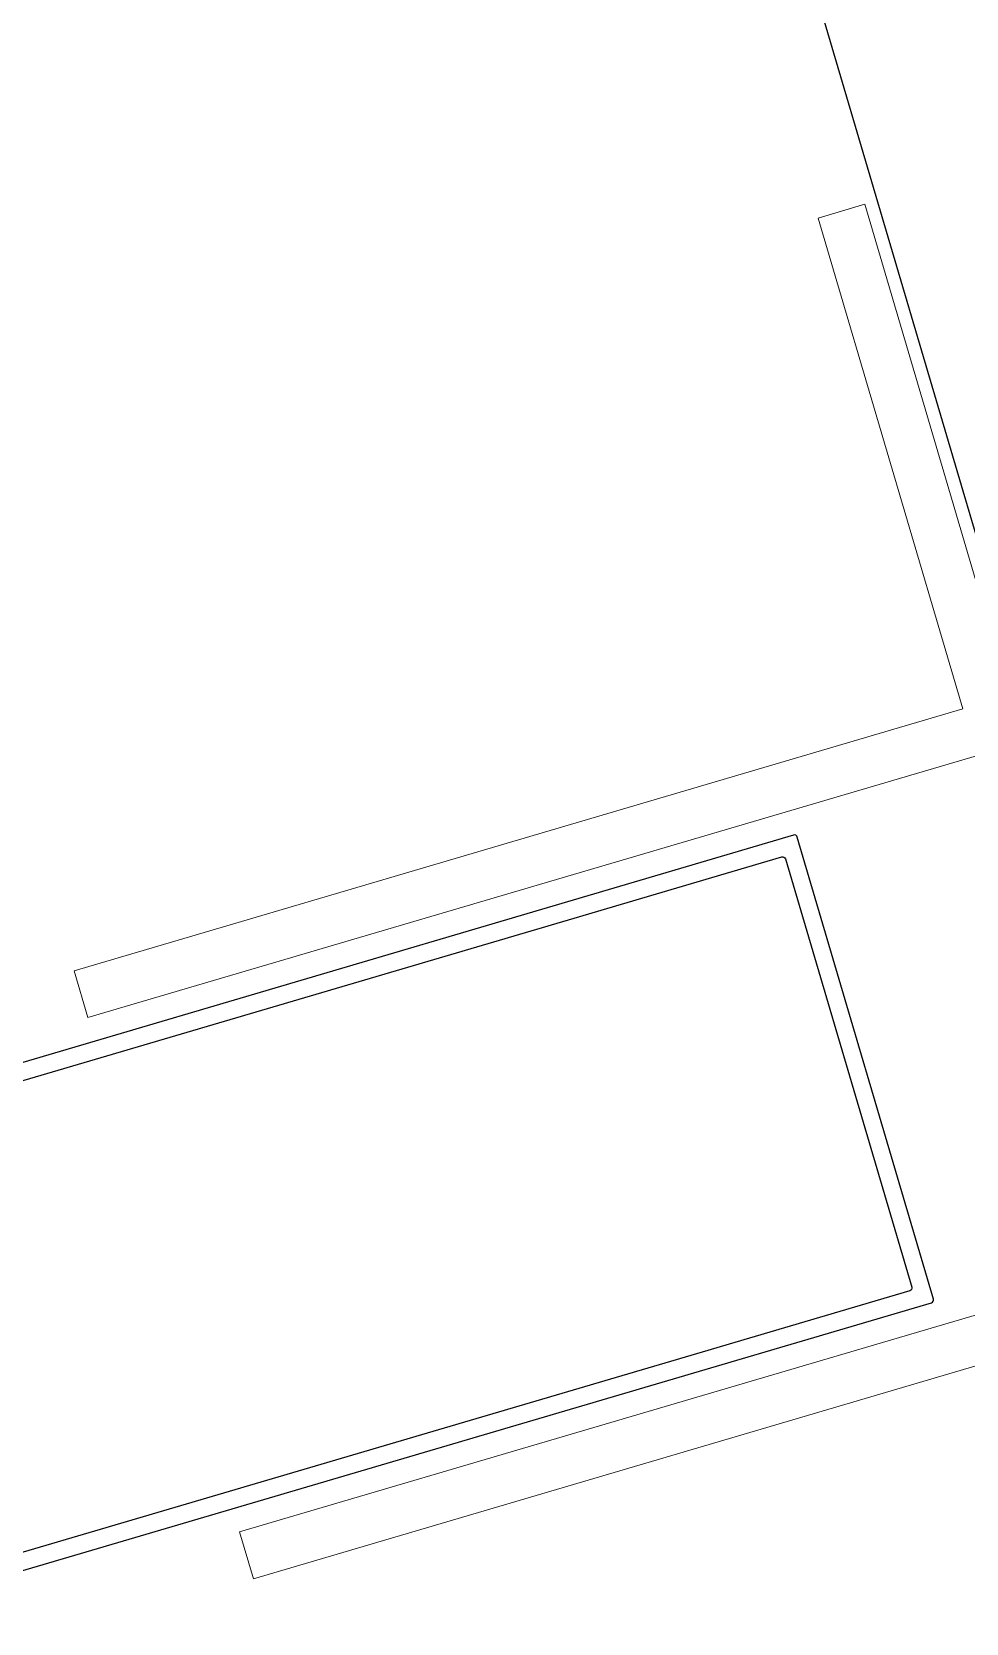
# Model space of a CAD drawing. Header units: millimetres. Extents: x 62878 to 70819, y -67946 to -61850.
# Drawn here: x 63512.92 to 63522.5, y -65008.75 to -64992.42 of the extents above; entities that cross this region are included whole.
import ezdxf

# ---------------------------------------------------------------- set-up
doc = ezdxf.new("R2010")
doc.units = ezdxf.units.MM
doc.layers.add('Dog_dos_yeni', color=63, linetype='Continuous', lineweight=5)
doc.layers.add('DOGRAMA', color=171, linetype='Continuous', lineweight=0)

msp = doc.modelspace()

# ---------------------------------------------------------------- linework, layer by layer
msp.add_lwpolyline([(68896.02066502631, -63031.43519410248), (69030.25944186504, -63071.18378898385), (69185.2789618937, -62547.65255934227), (68892.99857577804, -62461.10726346668, 1.044367817173394), (68063.1984222013, -62298.72991434322, 0.2043746373996395), (63106.96025407397, -62494.78258919505, 0.3539527355379972), (62932.93996584662, -62997.825353625), (63753.18486962488, -65779.59786478638), (64154.95366467919, -67142.15251756221), (65336.72250243354, -66792.62198400985), (65336.69978150922, -66829.11190277508), (65270.53542169294, -66829.0707046726, 0.6267890062731037), (65270.19918370779, -67369.07059999109), (65531.84452784718, -67369.23351688065, 0.9262424964682344), (66130.08755876668, -67369.60602071379), (66391.73290290477, -67369.76893760463, 0.6267427171847498), (66392.06914089088, -66829.76904228561), (66326.14716633759, -66829.72799510749), (66326.16988726193, -66793.2380763422), (67506.155742504, -67144.12829054108), (68467.02457055586, -63899.0863823687), (68625.20366853199, -63946.03714330423), (68896.02440533682, -63031.42256234252)], format="xyb")
at = {"layer": 'Dog_dos_yeni'}
msp.add_lwpolyline([(63526.26680010997, -65010.49841192637), (63521.45940796627, -64994.19230936392), (63520.97981671441, -64994.33370325046), (63522.4644525235, -64999.36941139477), (63513.35221873861, -65002.05589523981), (63513.49361262519, -65002.53548649164), (63522.60584641007, -64999.84900264663), (63524.16117916245, -65005.1245064168), (63515.04894537757, -65007.81099026182), (63515.19033926415, -65008.29058151371), (63524.30257304904, -65005.60409766865), (63525.78720885813, -65010.63980581294), (63526.26680010997, -65010.49841192637)], close=True, dxfattribs=at)
at = {"layer": 'DOGRAMA', "lineweight": -2}
msp.add_lwpolyline([(63106.96025406403, -62494.78258919895, 0.3543721987269005), (62933.15620980137, -62998.55872174344), (63684.77611127552, -65547.59690673709)], format="xyb", dxfattribs=at)
at = {"layer": 'DOGRAMA', "lineweight": -2, "ltscale": 0.5}
msp.add_lwpolyline([(63512.03355814801, -65008.43935309954), (63522.1433417367, -65005.45876997041, 0.4142135623729288), (63522.16363357865, -65005.42151086213), (63520.76666197924, -65000.68314929398, 0.4142135623729288), (63520.72940287091, -65000.66285745204), (63510.61961928221, -65003.64344058116, 0.4142135623732619)], format="xyb", dxfattribs=at)
msp.add_lwpolyline([(63518.47826666131, -65001.51420095828), (63518.81398053758, -65001.41522523768), (63520.60765181942, -65000.88641210187, -0.4142135623730953), (63520.64491092776, -65000.90670394381), (63521.9400789288, -65005.29975981062, -0.4142135623730951), (63521.9197870869, -65005.33701891893), (63520.12611580507, -65005.86583205474), (63519.79040192873, -65005.96480777534), (63512.55816585108, -65008.09702758497, -0.4142135623730951), (63512.52090674278, -65008.07673574306), (63511.22573874165, -65003.68367987624, -0.4142135623722071), (63511.2460305836, -65003.64642076791)], format="xyb", close=True, dxfattribs=at)

doc.saveas('drawing.dxf')
